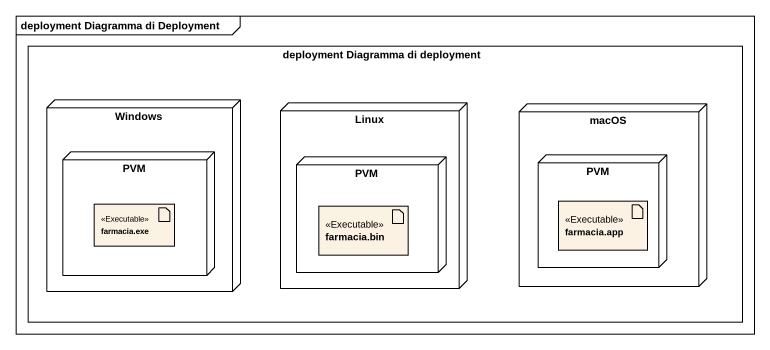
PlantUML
@startuml
mainframe deployment Diagramma di Deployment
rectangle "deployment Diagramma di deployment" as deployment_Diagramma_di {
  node Windows {
    node PVM {
      artifact "farmacia.exe" as farmacia_exe <<Executable>>
    }
  }
  node Linux {
    node "PVM" as PVM_2 {
      artifact "farmacia.bin" as farmacia_bin <<Executable>>
    }
  }
  node macOS {
    node "PVM" as PVM_3 {
      artifact "farmacia.app" as farmacia_app <<Executable>>
    }
  }
}
@enduml
